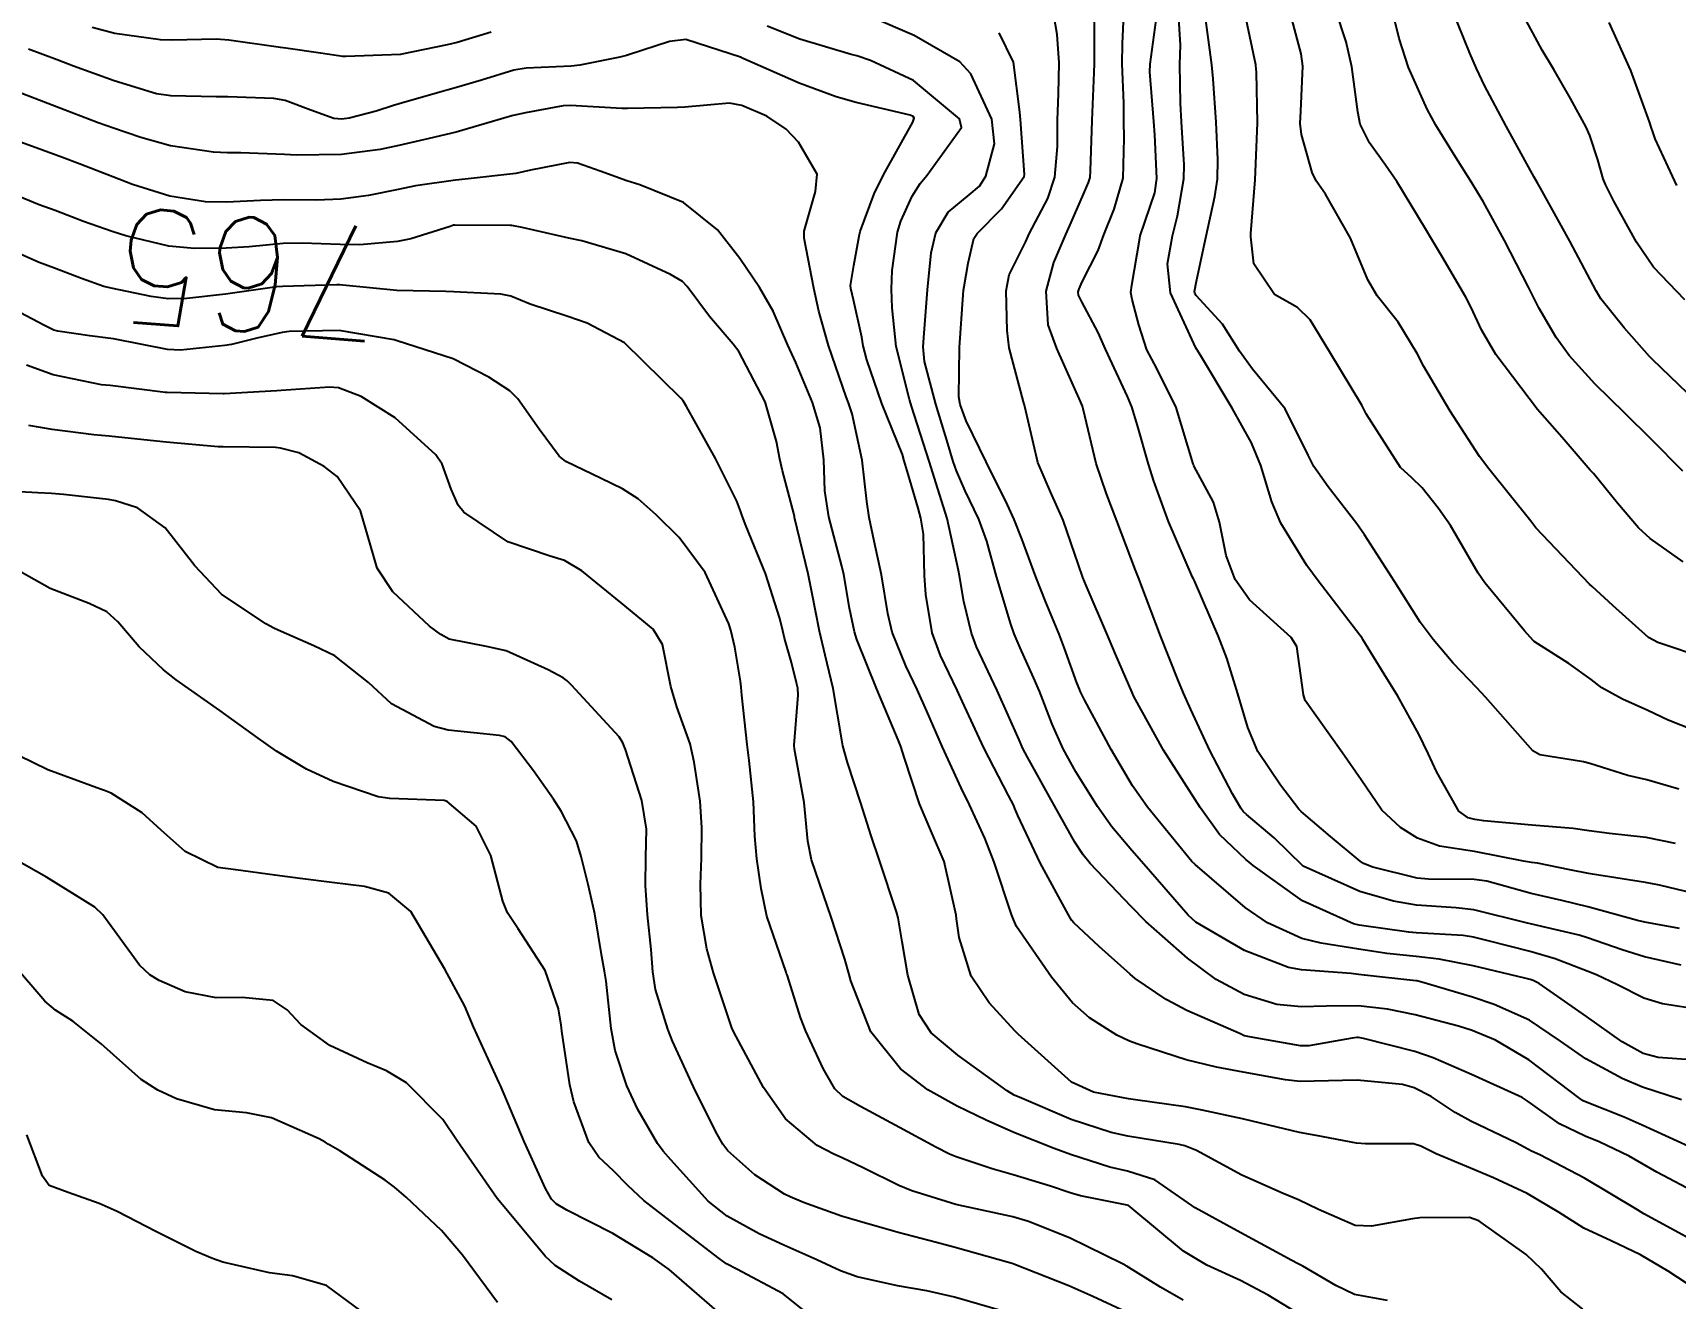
# Model space of a CAD drawing. Header units: metres. Extents: x 318500 to 325275, y 7408834 to 7428799.
# Drawn here: x 322626.4 to 322683.9, y 7422092.5 to 7422136.8 of the extents above; entities that cross this region are included whole.
import ezdxf
from ezdxf.enums import TextEntityAlignment as Align

# ---------------------------------------------------------------- set-up
doc = ezdxf.new("R2010")
doc.units = ezdxf.units.M
doc.header["$MEASUREMENT"] = 0
for name, color, linetype in [('Cotas', 45, 'Continuous'), ('Curvas de Nivel 1m', 11, 'Continuous'), ('Curvas de Nivel 5m', 15, 'Continuous'), ('Vias Primárias', 230, 'Continuous')]:
    doc.layers.add(name, color=color, linetype=linetype)
doc.styles.add('Style-STANDARD', font='STANDARD.shx')

msp = doc.modelspace()

# ---------------------------------------------------------------- linework, layer by layer
at = {"layer": 'Curvas de Nivel 1m', "flags": 128}
for points, elevation in [([(322684.787, 7422102.609), (322683.443, 7422102.811), (322682.793, 7422103.011), (322681.871, 7422103.484), (322681.134, 7422103.825), (322680.805, 7422103.964), (322679.686, 7422104.394), (322678.811, 7422104.651), (322677.339, 7422105.021), (322676.816, 7422105.151), (322676.465, 7422105.203), (322674.817, 7422105.302), (322674.561, 7422105.328), (322672.819, 7422105.566), (322672.617, 7422105.612), (322670.832, 7422106.425), (322669.099, 7422107.656), (322668.963, 7422107.771), (322668.852, 7422107.869), (322667.927, 7422108.74), (322667.252, 7422109.684), (322666.879, 7422110.271), (322665.965, 7422111.699), (322664.928, 7422113.576), (322664.865, 7422113.711), (322664.282, 7422115.058), (322663.998, 7422115.724), (322663.252, 7422117.46), (322663.14, 7422117.738), (322662.987, 7422118.18), (322662.449, 7422119.748), (322662.008, 7422120.744), (322661.564, 7422121.762), (322661.109, 7422123.72), (322661.098, 7422123.769), (322661.062, 7422123.884), (322660.556, 7422125.775), (322660.482, 7422126.39), (322660.451, 7422127.777), (322660.559, 7422128.335), (322661.136, 7422129.501), (322661.22, 7422129.687), (322661.258, 7422129.768), (322661.907, 7422131.01), (322662.16, 7422131.755), (322662.255, 7422132.828), (322662.253, 7422133.754), (322662.291, 7422134.667), (322662.307, 7422135.754), (322662.238, 7422136.752), (322662.067, 7422137.758)], 773), ([(322683.896, 7422108.428), (322682.868, 7422108.642), (322681.58, 7422108.779), (322680.871, 7422108.874), (322680.314, 7422108.951), (322678.865, 7422109.073), (322677.187, 7422109.227), (322676.867, 7422109.269), (322676.638, 7422109.324), (322676.302, 7422109.559), (322675.541, 7422110.92), (322675.237, 7422111.575), (322674.91, 7422112.252), (322674.174, 7422113.591), (322673.69, 7422114.352), (322672.95, 7422115.571), (322672.923, 7422115.61), (322672.843, 7422115.719), (322671.385, 7422117.626), (322670.988, 7422118.164), (322670.071, 7422119.644), (322669.762, 7422120.393), (322669.372, 7422121.655), (322669.042, 7422122.452), (322668.374, 7422123.67), (322667.275, 7422125.499), (322667.151, 7422125.689), (322667.127, 7422125.726), (322667.091, 7422125.78), (322666.209, 7422127.699), (322666.106, 7422128.719), (322666.282, 7422129.699), (322666.449, 7422130.399), (322666.672, 7422131.695), (322666.684, 7422132.186), (322666.597, 7422133.696), (322666.556, 7422134.34), (322666.541, 7422135.697), (322666.554, 7422136.373), (322666.474, 7422137.698)], 777), ([(322684.018, 7422110.329), (322682.892, 7422110.655), (322682.225, 7422110.812), (322680.897, 7422111.227), (322680.68, 7422111.287), (322679.145, 7422111.526), (322678.902, 7422111.668), (322677.246, 7422113.547), (322676.933, 7422113.881), (322676.114, 7422114.735), (322675.404, 7422115.573), (322674.959, 7422116.179), (322674.056, 7422117.594), (322673.004, 7422119.238), (322672.739, 7422119.613), (322671.734, 7422120.912), (322671.232, 7422121.628), (322671.036, 7422122.025), (322670.224, 7422123.643), (322669.081, 7422125.033), (322668.628, 7422125.667), (322668.035, 7422126.611), (322667.109, 7422127.609), (322667.058, 7422127.691), (322667.055, 7422127.746), (322667.116, 7422128.117), (322667.401, 7422129.422), (322667.459, 7422129.685), (322667.766, 7422131.076), (322667.853, 7422131.68), (322667.869, 7422132.372), (322667.805, 7422133.681), (322667.699, 7422135.197), (322667.653, 7422135.684), (322667.412, 7422137.523)], 778), ([(322684.912, 7422112.248), (322683.636, 7422112.747), (322682.924, 7422113.079), (322682.042, 7422113.483), (322681.322, 7422113.882), (322680.937, 7422114.164), (322680.158, 7422114.728), (322678.95, 7422115.494), (322678.91, 7422115.53), (322678.613, 7422115.876), (322677.223, 7422117.548), (322676.985, 7422117.891), (322676.01, 7422119.565), (322675.596, 7422120.151), (322675.023, 7422120.88), (322674.664, 7422121.223), (322674.264, 7422121.591), (322673.058, 7422123.473), (322672.991, 7422123.611), (322672.905, 7422123.769), (322671.784, 7422125.623), (322671.101, 7422126.758), (322670.659, 7422127.19), (322669.847, 7422127.649), (322669.126, 7422128.725), (322669.017, 7422129.662), (322669.021, 7422129.783), (322669.17, 7422131.66), (322669.258, 7422133.659), (322669.216, 7422135.427), (322669.203, 7422135.66), (322669.199, 7422135.681), (322668.78, 7422137.667)], 779), ([(322684.163, 7422118.288), (322683.004, 7422119.103), (322682.6, 7422119.476), (322681.869, 7422120.338), (322681.029, 7422121.378), (322680.97, 7422121.442), (322680.91, 7422121.502), (322679.928, 7422122.636), (322679.141, 7422123.529), (322679.061, 7422123.625), (322677.604, 7422125.545), (322677.099, 7422126.407), (322676.743, 7422127.192), (322676.556, 7422127.558), (322675.711, 7422128.992), (322675.359, 7422129.577), (322675.145, 7422129.942), (322674.136, 7422131.596), (322673.744, 7422132.17), (322673.183, 7422132.956), (322672.855, 7422133.613), (322672.774, 7422134.037), (322672.565, 7422135.617), (322672.357, 7422136.494), (322671.987, 7422137.623)], 781), ([(322684.156, 7422121.459), (322683.047, 7422122.586), (322682.133, 7422123.484), (322681.075, 7422124.514), (322680.176, 7422125.514), (322679.714, 7422126.139), (322679.107, 7422127.185), (322678.929, 7422127.532), (322678.745, 7422127.904), (322677.909, 7422129.542), (322677.16, 7422130.905), (322676.763, 7422131.556), (322676.15, 7422132.535), (322675.507, 7422133.575), (322675.198, 7422134.133), (322674.544, 7422135.59), (322674.222, 7422136.608), (322673.977, 7422137.599)], 782), ([(322684.636, 7422123.885), (322683.088, 7422125.369), (322682.988, 7422125.472), (322682.095, 7422126.48), (322681.285, 7422127.497), (322681.114, 7422127.771), (322680.194, 7422129.514), (322679.168, 7422131.374), (322679.077, 7422131.531), (322678.95, 7422131.754), (322677.961, 7422133.542), (322677.211, 7422134.964), (322676.926, 7422135.554), (322676.69, 7422136.096), (322676.092, 7422137.567)], 783), ([(322684.228, 7422127.459), (322683.127, 7422128.599), (322682.53, 7422129.479), (322681.734, 7422130.919), (322681.443, 7422131.496), (322681.367, 7422131.692), (322681.179, 7422132.364), (322680.9, 7422133.217), (322680.762, 7422133.506), (322680.216, 7422134.503), (322679.639, 7422135.524), (322679.23, 7422136.194), (322678.502, 7422137.537)], 784), ([(322684.111, 7422099.456), (322682.746, 7422099.9), (322682.033, 7422100.198), (322680.761, 7422100.889), (322679.87, 7422101.513), (322678.781, 7422102.238), (322677.54, 7422102.791), (322676.792, 7422103.045), (322675.009, 7422103.577), (322674.838, 7422103.617), (322674.8, 7422103.623), (322673.001, 7422103.815), (322672.794, 7422103.844), (322672.531, 7422103.876), (322670.796, 7422104.001), (322670.344, 7422104.089), (322668.805, 7422104.683), (322667.092, 7422105.677), (322666.824, 7422105.92), (322665.269, 7422107.706), (322664.855, 7422108.179), (322664.152, 7422109.009), (322663.649, 7422109.728), (322662.888, 7422110.936), (322662.448, 7422111.745), (322662.062, 7422112.603), (322661.615, 7422113.76), (322661.415, 7422114.243), (322660.945, 7422115.273), (322660.731, 7422115.772), (322660.621, 7422116.107), (322660.119, 7422117.779), (322659.771, 7422119.01), (322659.492, 7422119.785), (322659.02, 7422120.771), (322658.71, 7422121.478), (322658.602, 7422121.796), (322658.404, 7422122.435), (322657.984, 7422123.806), (322657.597, 7422125.298), (322657.547, 7422125.813), (322657.579, 7422126.297), (322657.698, 7422127.811), (322657.831, 7422129.108), (322657.992, 7422129.807), (322658.424, 7422130.528), (322659.16, 7422131.131), (322659.515, 7422131.436), (322659.735, 7422131.784), (322660.043, 7422132.92), (322659.946, 7422133.782), (322659.214, 7422135.368), (322658.826, 7422135.796), (322657.233, 7422136.71), (322655.736, 7422137.349)], 771), ([(322684.1, 7422104.164), (322682.81, 7422104.457), (322682.032, 7422104.702), (322680.816, 7422105.131), (322680.527, 7422105.214), (322679.216, 7422105.524), (322678.821, 7422105.618), (322678.709, 7422105.644), (322676.828, 7422106.108), (322676.214, 7422106.174), (322674.83, 7422106.273), (322674.017, 7422106.408), (322672.837, 7422106.748), (322670.85, 7422107.63), (322669.84, 7422108.625), (322668.868, 7422109.44), (322668.754, 7422109.547), (322668.67, 7422109.663), (322668.383, 7422110.162), (322667.587, 7422111.68), (322666.922, 7422113.124), (322666.666, 7422113.693), (322666.461, 7422114.168), (322665.861, 7422115.701), (322665.171, 7422117.514), (322665.095, 7422117.709), (322664.984, 7422117.998), (322664.328, 7422119.72), (322663.965, 7422120.671), (322663.607, 7422121.731), (322663.153, 7422123.644), (322663.126, 7422123.739), (322663.062, 7422123.901), (322662.226, 7422125.753), (322661.926, 7422126.586), (322661.856, 7422127.759), (322662.118, 7422128.762), (322662.538, 7422129.749), (322662.728, 7422130.165), (322663.161, 7422131.16), (322663.34, 7422131.564), (322663.389, 7422131.737), (322663.407, 7422131.971), (322663.463, 7422133.736), (322663.537, 7422135.413), (322663.541, 7422135.735), (322663.546, 7422137.435)], 774), ([(322684.837, 7422106.608), (322683.337, 7422106.971), (322682.844, 7422107.061), (322680.992, 7422107.354), (322680.848, 7422107.379), (322680.201, 7422107.51), (322679.063, 7422107.737), (322678.852, 7422107.764), (322678.576, 7422107.81), (322676.856, 7422108.142), (322675.63, 7422108.34), (322674.86, 7422108.609), (322674.26, 7422108.986), (322673.616, 7422109.599), (322672.886, 7422110.655), (322672.219, 7422111.617), (322670.927, 7422113.438), (322670.866, 7422113.631), (322670.632, 7422115.32), (322670.44, 7422115.638), (322668.97, 7422116.961), (322668.472, 7422117.668), (322668.156, 7422118.509), (322667.929, 7422119.676), (322667.714, 7422120.376), (322667.03, 7422121.652), (322667.015, 7422121.69), (322667.006, 7422121.714), (322666.411, 7422123.696), (322665.731, 7422125.053), (322665.385, 7422125.707), (322665.099, 7422126.583), (322664.861, 7422127.467), (322664.822, 7422127.714), (322664.851, 7422127.977), (322665.139, 7422129.617), (322665.149, 7422129.7), (322665.66, 7422131.208), (322665.73, 7422131.704), (322665.659, 7422133.232), (322665.622, 7422133.706), (322665.485, 7422135.439), (322665.492, 7422135.707), (322665.701, 7422137.248)], 776), ([(322684.7, 7422096.149), (322683.248, 7422096.928), (322682.716, 7422097.23), (322682.269, 7422097.477), (322681.221, 7422097.988), (322680.727, 7422098.185), (322679.83, 7422098.613), (322678.739, 7422099.394), (322678.526, 7422099.532), (322676.752, 7422100.345), (322675.409, 7422100.922), (322674.764, 7422101.152), (322672.963, 7422101.607), (322672.799, 7422101.638), (322672.77, 7422101.642), (322672.74, 7422101.64), (322672.572, 7422101.612), (322671.049, 7422101.344), (322670.766, 7422101.347), (322668.98, 7422101.657), (322668.804, 7422101.693), (322668.77, 7422101.703), (322668.683, 7422101.749), (322666.779, 7422102.581), (322666.061, 7422102.969), (322664.968, 7422103.707), (322664.792, 7422103.85), (322663.709, 7422104.824), (322662.819, 7422105.647), (322662.746, 7422105.741), (322662.638, 7422105.927), (322661.647, 7422107.752), (322660.866, 7422109.405), (322660.761, 7422109.654), (322660.716, 7422109.762), (322660.533, 7422110.107), (322659.672, 7422111.778), (322658.924, 7422113.391), (322658.738, 7422113.793), (322658.152, 7422115.012), (322657.862, 7422115.806), (322657.634, 7422117.146), (322657.59, 7422117.811), (322657.56, 7422119.253), (322657.469, 7422119.813), (322657.37, 7422120.171), (322657.025, 7422121.36), (322656.911, 7422121.704), (322656.881, 7422121.822), (322656.816, 7422122.041), (322656.094, 7422123.834), (322655.571, 7422125.355), (322655.449, 7422125.845), (322655.394, 7422126.147), (322655.106, 7422127.454), (322655.009, 7422127.851), (322655.001, 7422127.962), (322655.122, 7422128.659), (322655.3, 7422129.686), (322655.339, 7422129.847), (322655.835, 7422131.165), (322656.152, 7422131.835), (322657.189, 7422133.679), (322657.235, 7422133.819), (322657.191, 7422133.882), (322657.094, 7422133.919), (322655.198, 7422134.365), (322654.494, 7422134.564), (322653.208, 7422135.045), (322651.259, 7422135.899), (322651.22, 7422135.918), (322651.181, 7422135.94), (322649.23, 7422136.569), (322648.657, 7422136.507), (322647.221, 7422136.03), (322647.159, 7422136.013), (322646.925, 7422135.954), (322645.521, 7422135.67), (322645.215, 7422135.643), (322643.643, 7422135.574), (322643.212, 7422135.499), (322642.081, 7422135.147), (322641.203, 7422134.89), (322640.536, 7422134.704), (322639.194, 7422134.317), (322638.996, 7422134.259), (322638.387, 7422134.068), (322637.444, 7422133.82), (322637.187, 7422133.782), (322636.908, 7422133.805), (322636.095, 7422134.096), (322635.195, 7422134.433), (322634.803, 7422134.509), (322633.196, 7422134.561), (322632.778, 7422134.563), (322631.197, 7422134.597), (322630.69, 7422134.675), (322629.204, 7422135.128), (322627.781, 7422135.642), (322627.215, 7422135.86), (322626.213, 7422136.23)], 769), ([(322684.761, 7422100.834), (322683.289, 7422100.938), (322682.764, 7422101.081), (322682.031, 7422101.481), (322680.783, 7422102.368), (322679.125, 7422103.525), (322678.908, 7422103.635), (322678.801, 7422103.666), (322678.62, 7422103.713), (322676.806, 7422104.148), (322675.623, 7422104.382), (322674.809, 7422104.473), (322673.785, 7422104.575), (322672.807, 7422104.724), (322671.49, 7422104.943), (322670.812, 7422105.103), (322669.609, 7422105.648), (322668.828, 7422106.193), (322667.072, 7422107.687), (322666.96, 7422107.797), (322666.852, 7422107.93), (322665.408, 7422109.705), (322664.881, 7422110.442), (322664.127, 7422111.722), (322663.202, 7422113.46), (322663.06, 7422113.738), (322663.019, 7422113.827), (322662.933, 7422114.056), (322662.489, 7422115.29), (322662.308, 7422115.75), (322661.845, 7422116.878), (322661.495, 7422117.762), (322661, 7422119.089), (322660.733, 7422119.773), (322660.504, 7422120.286), (322659.75, 7422121.783), (322659.051, 7422123.22), (322658.838, 7422123.793), (322658.789, 7422124.069), (322658.815, 7422125.794), (322658.946, 7422127.63), (322658.959, 7422127.792), (322658.976, 7422127.928), (322659.124, 7422128.737), (322659.317, 7422129.608), (322659.437, 7422129.787), (322660.29, 7422130.641), (322661.083, 7422131.771), (322661.099, 7422131.842), (322660.955, 7422133.772), (322660.934, 7422134.032), (322660.708, 7422135.775), (322660.205, 7422136.81)], 772), ([(322684.675, 7422094.441), (322682.789, 7422095.469), (322682.691, 7422095.526), (322682.562, 7422095.601), (322680.708, 7422096.712), (322679.139, 7422097.524), (322678.854, 7422097.661), (322678.722, 7422097.729), (322678.311, 7422097.947), (322676.732, 7422098.703), (322676.184, 7422099.007), (322675.343, 7422099.571), (322674.745, 7422099.88), (322674.34, 7422099.992), (322672.748, 7422100.145), (322672.228, 7422100.135), (322670.747, 7422100.102), (322670.235, 7422100.15), (322668.751, 7422100.421), (322667.819, 7422100.604), (322666.758, 7422100.858), (322665.07, 7422101.401), (322664.767, 7422101.509), (322664.332, 7422101.717), (322663.372, 7422102.327), (322662.781, 7422102.853), (322662.045, 7422103.747), (322660.817, 7422105.528), (322660.705, 7422105.762), (322660.639, 7422105.946), (322660.028, 7422107.772), (322659.7, 7422108.619), (322659.163, 7422109.786), (322658.879, 7422110.374), (322658.227, 7422111.8), (322657.67, 7422113.057), (322657.336, 7422113.814), (322657.205, 7422114.088), (322656.938, 7422114.649), (322656.458, 7422115.825), (322656.303, 7422116.484), (322656.082, 7422117.829), (322655.827, 7422119.008), (322655.649, 7422119.84), (322655.568, 7422120.394), (322655.405, 7422121.844), (322655.054, 7422123.465), (322654.926, 7422123.851), (322654.853, 7422124.062), (322654.224, 7422125.859), (322653.896, 7422127.068), (322653.717, 7422127.864), (322653.383, 7422129.621), (322653.382, 7422129.868), (322653.771, 7422131.254), (322653.834, 7422131.863), (322653.181, 7422132.981), (322652.742, 7422133.433), (322652.066, 7422133.887), (322651.195, 7422134.258), (322650.758, 7422134.345), (322649.194, 7422134.209), (322648.938, 7422134.188), (322647.193, 7422134.152), (322646.99, 7422134.156), (322645.194, 7422134.257), (322644.933, 7422134.245), (322643.612, 7422134.004), (322643.189, 7422133.912), (322643.053, 7422133.876), (322641.183, 7422133.33), (322640.246, 7422133.109), (322639.178, 7422132.862), (322638.523, 7422132.72), (322637.175, 7422132.541), (322635.592, 7422132.522), (322635.174, 7422132.55), (322633.644, 7422132.602), (322633.175, 7422132.603), (322632.692, 7422132.628), (322631.177, 7422132.846), (322630.147, 7422133.143), (322629.183, 7422133.469), (322628.645, 7422133.659), (322627.19, 7422134.22), (322625.201, 7422134.97)], 768), ([(322684.653, 7422092.797), (322683.637, 7422093.46), (322682.668, 7422094.026), (322681.644, 7422094.517), (322680.682, 7422094.963), (322679.819, 7422095.513), (322678.7, 7422096.179), (322677.526, 7422096.723), (322676.713, 7422097.066), (322675.515, 7422097.568), (322674.978, 7422097.832), (322674.723, 7422097.912), (322673.041, 7422097.914), (322672.723, 7422097.943), (322671.312, 7422098.21), (322670.727, 7422098.308), (322669.652, 7422098.569), (322668.731, 7422098.788), (322667.315, 7422099.094), (322666.733, 7422099.212), (322664.988, 7422099.455), (322664.737, 7422099.487), (322663.508, 7422099.728), (322662.745, 7422100.071), (322660.872, 7422101.759), (322660.771, 7422101.861), (322659.857, 7422102.85), (322659.225, 7422103.783), (322658.81, 7422105.135), (322658.714, 7422105.792), (322658.697, 7422105.916), (322658.283, 7422107.799), (322657.851, 7422108.796), (322657.421, 7422109.812), (322656.894, 7422111.412), (322656.762, 7422111.821), (322656.668, 7422112.058), (322655.917, 7422113.83), (322655.217, 7422115.567), (322655.136, 7422115.838), (322654.962, 7422116.67), (322654.761, 7422117.843), (322654.691, 7422118.138), (322654.238, 7422119.858), (322654.106, 7422120.773), (322654.069, 7422121.86), (322653.935, 7422122.973), (322653.67, 7422123.864), (322653.081, 7422125.264), (322652.811, 7422125.874), (322652.286, 7422127.067), (322651.809, 7422127.89), (322651.125, 7422128.901), (322650.345, 7422129.912), (322649.154, 7422130.871), (322647.625, 7422131.484), (322647.165, 7422131.62), (322646.227, 7422131.964), (322645.44, 7422132.243), (322645.173, 7422132.261), (322643.789, 7422131.994), (322643.281, 7422131.886), (322643.168, 7422131.873), (322641.509, 7422131.68), (322641.164, 7422131.643), (322639.763, 7422131.449), (322639.159, 7422131.325), (322638.115, 7422131.111), (322637.154, 7422130.98), (322636.297, 7422130.949), (322635.153, 7422130.958), (322634.336, 7422130.938), (322633.151, 7422130.877), (322632.41, 7422130.888), (322631.154, 7422131.085), (322629.846, 7422131.493), (322629.164, 7422131.762), (322628.017, 7422132.207), (322627.398, 7422132.442), (322627.173, 7422132.523), (322626.704, 7422132.695), (322625.18, 7422133.242)], 767), ([(322680.646, 7422092.127), (322679.876, 7422092.732), (322679.204, 7422093.522), (322678.668, 7422094.041), (322677.008, 7422095.224), (322676.687, 7422095.339), (322674.939, 7422095.324), (322674.686, 7422095.293), (322673.246, 7422095.03), (322672.682, 7422095.055), (322671.391, 7422095.619), (322670.695, 7422095.958), (322670.159, 7422096.177), (322668.707, 7422096.823), (322667.116, 7422097.676), (322666.712, 7422097.842), (322666.508, 7422097.888), (322664.717, 7422098.183), (322664.128, 7422098.309), (322662.725, 7422098.768), (322660.985, 7422099.508), (322660.738, 7422099.622), (322660.486, 7422099.764), (322658.758, 7422101.015), (322657.826, 7422101.804), (322657.404, 7422102.438), (322657.013, 7422103.817), (322656.807, 7422104.982), (322656.664, 7422105.822), (322656.607, 7422106.039), (322656.013, 7422107.828), (322655.719, 7422108.692), (322655.365, 7422109.835), (322654.891, 7422111.268), (322654.728, 7422111.843), (322654.695, 7422112.051), (322654.398, 7422113.848), (322654.11, 7422115.021), (322653.916, 7422115.856), (322653.658, 7422117.171), (322653.515, 7422117.862), (322653.04, 7422119.839), (322653.034, 7422119.87), (322653.011, 7422119.978), (322652.623, 7422121.473), (322652.526, 7422121.878), (322652.413, 7422122.505), (322652.017, 7422123.886), (322651.086, 7422125.652), (322650.896, 7422125.902), (322650.066, 7422126.876), (322649.278, 7422127.927), (322649.113, 7422128.101), (322648.701, 7422128.349), (322647.127, 7422129.068), (322645.587, 7422129.519), (322645.135, 7422129.615), (322643.502, 7422129.996), (322643.141, 7422130.063), (322643.075, 7422130.067), (322641.141, 7422130.074), (322641.1, 7422130.071), (322640.974, 7422130.032), (322639.596, 7422129.591), (322639.132, 7422129.501), (322637.817, 7422129.386), (322637.13, 7422129.393), (322635.789, 7422129.441), (322635.13, 7422129.426), (322633.937, 7422129.319), (322633.127, 7422129.269), (322632.024, 7422129.254), (322631.128, 7422129.334), (322629.615, 7422129.701), (322629.135, 7422129.855), (322628.14, 7422130.205), (322627.145, 7422130.581), (322626.587, 7422130.787), (322625.157, 7422131.371)], 766), ([(322670.644, 7422092.004), (322669.625, 7422092.621), (322668.655, 7422093.133), (322667.48, 7422093.672), (322666.667, 7422094.156), (322664.797, 7422095.708), (322664.736, 7422095.755), (322664.691, 7422095.769), (322663.057, 7422096.098), (322662.695, 7422096.2), (322662.009, 7422096.435), (322660.701, 7422096.828), (322659.967, 7422097.036), (322658.707, 7422097.459), (322658.471, 7422097.557), (322657.988, 7422097.801), (322656.72, 7422098.484), (322655.349, 7422099.216), (322654.736, 7422099.572), (322654.457, 7422099.844), (322654.047, 7422100.554), (322653.435, 7422101.86), (322653.253, 7422102.341), (322652.789, 7422103.799), (322652.77, 7422103.851), (322652.763, 7422103.87), (322652.744, 7422103.918), (322652.066, 7422105.881), (322651.868, 7422106.851), (322651.717, 7422107.887), (322651.655, 7422108.685), (322651.605, 7422109.889), (322651.452, 7422111.331), (322651.377, 7422111.893), (322651.197, 7422113.625), (322651.176, 7422113.896), (322651.145, 7422114.11), (322650.944, 7422115.301), (322650.813, 7422115.901), (322650.743, 7422116.112), (322649.911, 7422117.911), (322648.998, 7422119.137), (322648.196, 7422119.932), (322647.563, 7422120.489), (322647.019, 7422120.839), (322646.265, 7422121.204), (322645.028, 7422121.796), (322644.792, 7422121.982), (322644.098, 7422122.935), (322643.351, 7422123.997), (322643.064, 7422124.277), (322642.329, 7422124.754), (322641.081, 7422125.397), (322639.121, 7422126.028), (322639.09, 7422126.036), (322639.022, 7422126.061), (322637.093, 7422126.386), (322635.342, 7422126.355), (322635.092, 7422126.316), (322634.209, 7422126.123), (322633.323, 7422125.9), (322633.086, 7422125.86), (322631.536, 7422125.703), (322631.083, 7422125.725), (322629.184, 7422126.093), (322629.089, 7422126.109), (322628.352, 7422126.201), (322627.233, 7422126.36), (322627.092, 7422126.4), (322626.749, 7422126.568), (322625.102, 7422127.432)], 764), ([(322666.648, 7422092.447), (322665.855, 7422092.895), (322664.659, 7422093.638), (322664.616, 7422093.668), (322664.525, 7422093.712), (322662.673, 7422094.629), (322661.24, 7422095.196), (322660.684, 7422095.357), (322658.69, 7422095.79), (322657.147, 7422096.266), (322656.696, 7422096.453), (322655.473, 7422097.062), (322654.706, 7422097.424), (322654.416, 7422097.554), (322653.834, 7422097.853), (322652.724, 7422098.791), (322651.951, 7422099.882), (322650.996, 7422101.667), (322650.884, 7422101.898), (322650.848, 7422101.976), (322650.773, 7422102.181), (322650.197, 7422103.906), (322649.968, 7422104.743), (322649.765, 7422105.911), (322649.743, 7422107.004), (322649.777, 7422107.911), (322649.789, 7422108.983), (322649.735, 7422109.911), (322649.53, 7422111.274), (322649.381, 7422111.915), (322648.919, 7422113.214), (322648.703, 7422113.923), (322648.412, 7422115.395), (322648.083, 7422115.933), (322646.963, 7422116.847), (322645.588, 7422117.971), (322644.985, 7422118.33), (322644.485, 7422118.487), (322642.995, 7422118.989), (322641.458, 7422120.023), (322641.258, 7422120.272), (322641.018, 7422120.834), (322640.699, 7422121.707), (322640.479, 7422122.038), (322639.049, 7422123.33), (322637.859, 7422124.072), (322637.064, 7422124.375), (322636.747, 7422124.403), (322635.063, 7422124.284), (322634.902, 7422124.272), (322633.06, 7422124.173), (322633.03, 7422124.17), (322631.061, 7422124.212), (322631.011, 7422124.211), (322629.064, 7422124.455), (322628.77, 7422124.488), (322627.069, 7422124.833), (322626.136, 7422125.167)], 763), ([(322664.643, 7422092.037), (322663.487, 7422092.566), (322662.652, 7422092.948), (322660.717, 7422093.701), (322660.659, 7422093.723), (322660.532, 7422093.762), (322658.667, 7422094.288), (322658.009, 7422094.461), (322656.675, 7422094.813), (322655.322, 7422095.192), (322654.683, 7422095.381), (322653.356, 7422095.86), (322652.887, 7422096.062), (322652.693, 7422096.157), (322651.645, 7422096.831), (322650.708, 7422097.668), (322650.53, 7422097.902), (322650.285, 7422098.336), (322649.504, 7422099.912), (322648.764, 7422101.514), (322648.597, 7422101.923), (322648.169, 7422103.315), (322648.076, 7422103.931), (322648.017, 7422104.717), (322647.892, 7422105.934), (322647.819, 7422106.952), (322647.836, 7422107.935), (322647.85, 7422108.925), (322647.695, 7422109.938), (322647.123, 7422111.72), (322647.03, 7422111.948), (322646.903, 7422112.157), (322645.23, 7422113.976), (322645.078, 7422114.125), (322644.932, 7422114.225), (322644.409, 7422114.512), (322642.942, 7422115.168), (322642.253, 7422115.321), (322640.945, 7422115.575), (322640.651, 7422115.739), (322640.26, 7422116.04), (322638.968, 7422117.234), (322638.42, 7422118.066), (322638.189, 7422118.871), (322637.837, 7422120.072), (322637.022, 7422121.276), (322636.568, 7422121.629), (322635.674, 7422122.1), (322635.032, 7422122.271), (322634.859, 7422122.286), (322633.033, 7422122.308), (322632.856, 7422122.318), (322631.035, 7422122.479), (322630.689, 7422122.512), (322629.037, 7422122.684), (322628.499, 7422122.737), (322627.04, 7422122.917), (322626.215, 7422123.056)], 762), ([(322660.338, 7422092.061), (322658.641, 7422092.545), (322657.679, 7422092.769), (322656.647, 7422092.945), (322655.228, 7422093.257), (322654.654, 7422093.466), (322653.816, 7422093.853), (322652.667, 7422094.362), (322651.796, 7422094.76), (322650.682, 7422095.38), (322650.019, 7422095.907), (322648.704, 7422097.355), (322648.44, 7422097.656), (322648.238, 7422097.927), (322647.552, 7422099.113), (322647.164, 7422099.944), (322646.759, 7422101.186), (322646.617, 7422101.952), (322646.437, 7422103.606), (322646.38, 7422103.956), (322646.288, 7422104.468), (322646.049, 7422105.962), (322645.806, 7422106.995), (322645.57, 7422107.969), (322645.404, 7422108.521), (322644.866, 7422109.554), (322644.598, 7422109.983), (322643.902, 7422110.972), (322643.119, 7422111.998), (322642.902, 7422112.158), (322642.702, 7422112.204), (322640.906, 7422112.399), (322640.416, 7422112.528), (322638.919, 7422113.319), (322638.119, 7422114.068), (322636.939, 7422114.992), (322636.205, 7422115.353), (322634.948, 7422115.901), (322634.807, 7422115.971), (322634.518, 7422116.116), (322632.965, 7422117.154), (322632.04, 7422118.149), (322631, 7422119.481), (322630.032, 7422120.175), (322629.252, 7422120.426), (322629.013, 7422120.47), (322627.44, 7422120.639), (322627.015, 7422120.678), (322626.538, 7422120.702), (322625.015, 7422120.781)], 761), ([(322650.501, 7422091.901), (322648.654, 7422093.51), (322648.081, 7422093.929), (322646.672, 7422094.772), (322645.067, 7422095.591), (322644.687, 7422095.809), (322644.527, 7422095.982), (322644.321, 7422096.356), (322643.571, 7422097.991), (322642.739, 7422099.954), (322642.716, 7422100), (322642.689, 7422100.053), (322641.798, 7422102.015), (322641.487, 7422102.729), (322640.79, 7422104.03), (322639.602, 7422106.048), (322638.829, 7422106.685), (322637.977, 7422106.924), (322636.835, 7422107.068), (322635.729, 7422107.204), (322634.838, 7422107.321), (322633.471, 7422107.501), (322632.842, 7422107.585), (322631.697, 7422108.152), (322630.857, 7422108.89), (322630.193, 7422109.5), (322629.108, 7422110.186), (322628.871, 7422110.287), (322628.73, 7422110.335), (322626.882, 7422111.012), (322625.385, 7422111.743)], 759), ([(322646.637, 7422092.45), (322645.51, 7422093.104), (322644.655, 7422093.651), (322644.303, 7422093.984), (322642.689, 7422095.919), (322642.626, 7422096.001), (322641.83, 7422097.141), (322641.227, 7422098.022), (322640.721, 7422098.762), (322639.448, 7422100.049), (322638.746, 7422100.465), (322638.07, 7422100.748), (322636.759, 7422101.351), (322635.747, 7422102.095), (322635.274, 7422102.601), (322634.778, 7422102.931), (322633.69, 7422103.037), (322632.779, 7422103.027), (322631.692, 7422103.24), (322630.785, 7422103.63), (322630.456, 7422103.835), (322630.098, 7422104.17), (322628.816, 7422105.929), (322628.537, 7422106.194), (322626.835, 7422107.247), (322625.081, 7422108.238)], 758), ([(322642.635, 7422092.361), (322641.411, 7422094.019), (322640.673, 7422094.88), (322639.442, 7422096.049), (322639.032, 7422096.394), (322638.696, 7422096.643), (322637.114, 7422097.668), (322636.708, 7422097.903), (322636.596, 7422097.969), (322636.394, 7422098.085), (322634.721, 7422098.825), (322633.843, 7422099.004), (322632.724, 7422099.103), (322631.389, 7422099.495), (322630.734, 7422099.791), (322630.151, 7422100.169), (322628.758, 7422101.42), (322627.765, 7422102.205), (322627.152, 7422102.592), (322626.777, 7422102.906), (322625.652, 7422104.231)], 757), ([(322637.848, 7422092.068), (322636.643, 7422092.957), (322635.456, 7422093.29), (322634.649, 7422093.395), (322633.015, 7422093.774), (322632.656, 7422093.895), (322632.066, 7422094.146), (322630.67, 7422094.849), (322629.315, 7422095.546), (322628.685, 7422095.829), (322627.593, 7422096.206), (322626.935, 7422096.459), (322626.696, 7422096.786), (322626.155, 7422098.226)], 756)]:
    msp.add_lwpolyline(points, dxfattribs=dict(at, elevation=elevation))
at = {"layer": 'Curvas de Nivel 5m', "flags": 128}
for points, elevation in [([(322684.038, 7422105.458), (322682.823, 7422105.673), (322682.56, 7422105.738), (322680.831, 7422106.215), (322679.915, 7422106.433), (322678.837, 7422106.681), (322677.285, 7422107.104), (322676.844, 7422107.17), (322675.24, 7422107.178), (322674.845, 7422107.22), (322673.29, 7422107.603), (322672.973, 7422107.73), (322672.852, 7422107.814), (322671.808, 7422108.673), (322670.868, 7422109.473), (322670.784, 7422109.546), (322670.702, 7422109.633), (322670.058, 7422110.467), (322669.273, 7422111.654), (322668.912, 7422112.489), (322668.565, 7422113.665), (322668.181, 7422114.91), (322667.889, 7422115.676), (322667.046, 7422117.622), (322667.013, 7422117.69), (322666.981, 7422117.756), (322666.137, 7422119.699), (322665.619, 7422121.109), (322665.433, 7422121.706), (322665.05, 7422123.062), (322664.855, 7422123.713), (322664.7, 7422124.081), (322663.934, 7422125.727), (322663.674, 7422126.31), (322663.106, 7422127.384), (322662.988, 7422127.621), (322662.974, 7422127.742), (322663.004, 7422127.849), (322663.115, 7422128.086), (322663.672, 7422129.192), (322663.879, 7422129.729), (322664.239, 7422130.638), (322664.549, 7422131.719), (322664.582, 7422133.117), (322664.576, 7422133.719), (322664.577, 7422134.341), (322664.51, 7422135.721), (322664.531, 7422136.42), (322664.59, 7422137.72)], 775), ([(322684.945, 7422114.905), (322683.274, 7422115.467), (322682.953, 7422115.638), (322681.702, 7422116.756), (322680.979, 7422117.419), (322680.89, 7422117.501), (322679.009, 7422119.483), (322678.973, 7422119.53), (322678.83, 7422119.714), (322677.354, 7422121.547), (322677.036, 7422121.975), (322676.005, 7422123.566), (322675.083, 7422125.123), (322674.844, 7422125.584), (322674.187, 7422126.68), (322673.453, 7422127.605), (322673.118, 7422128.161), (322672.519, 7422129.616), (322671.635, 7422131.153), (322671.31, 7422131.629), (322671.173, 7422131.917), (322670.792, 7422133.242), (322670.755, 7422133.637), (322670.768, 7422134.065), (322670.84, 7422135.636), (322670.791, 7422136.072), (322670.369, 7422137.643)], 780), ([(322642.42, 7422136.83), (322641.227, 7422136.472), (322640.875, 7422136.386), (322639.283, 7422136.059), (322639.234, 7422136.046), (322637.318, 7422135.979), (322637.218, 7422135.978), (322636.434, 7422136.092), (322635.222, 7422136.273), (322635.037, 7422136.298), (322633.226, 7422136.549), (322632.792, 7422136.579), (322631.226, 7422136.548), (322630.829, 7422136.563), (322629.229, 7422136.783), (322628.443, 7422136.991)], 770), ([(322684.361, 7422097.816), (322682.731, 7422098.573), (322682.103, 7422098.849), (322680.739, 7422099.379), (322680.657, 7422099.419), (322680.542, 7422099.503), (322678.76, 7422100.857), (322677.589, 7422101.542), (322676.775, 7422101.884), (322676.3, 7422102.034), (322674.783, 7422102.426), (322673.814, 7422102.623), (322672.781, 7422102.741), (322671.663, 7422102.739), (322670.781, 7422102.71), (322669.936, 7422102.797), (322668.785, 7422103.145), (322667.803, 7422103.67), (322666.801, 7422104.417), (322665.35, 7422105.702), (322664.828, 7422106.221), (322663.394, 7422107.732), (322663.144, 7422108.026), (322662.857, 7422108.471), (322662.146, 7422109.747), (322661.199, 7422111.453), (322661.037, 7422111.759), (322660.904, 7422112.053), (322660.143, 7422113.778), (322659.418, 7422115.312), (322659.235, 7422115.787), (322658.967, 7422116.895), (322658.819, 7422117.792), (322658.788, 7422117.988), (322658.383, 7422119.799), (322658.059, 7422120.843), (322657.75, 7422121.809), (322657.136, 7422123.742), (322657.113, 7422123.819), (322657.062, 7422123.976), (322656.594, 7422125.827), (322656.456, 7422127.182), (322656.436, 7422127.83), (322656.462, 7422128.488), (322656.645, 7422129.827), (322656.758, 7422130.213), (322657.159, 7422131.094), (322657.446, 7422131.536), (322657.671, 7422131.812), (322658.887, 7422133.495), (322658.82, 7422133.796), (322657.21, 7422135.142), (322655.699, 7422135.843), (322655.222, 7422135.995), (322655.024, 7422136.051), (322653.231, 7422136.58), (322652.086, 7422137.039)], 770), ([(322683.942, 7422131.462), (322683.186, 7422133.101), (322683.09, 7422133.373), (322683.056, 7422133.472), (322682.981, 7422133.685), (322682.328, 7422135.483), (322681.569, 7422137.171)], 785), ([(322673.807, 7422092.429), (322672.65, 7422092.642), (322672.002, 7422092.958), (322670.845, 7422093.627), (322670.662, 7422093.73), (322670.463, 7422093.834), (322668.677, 7422094.797), (322667.067, 7422095.676), (322666.693, 7422095.946), (322665.657, 7422096.653), (322664.702, 7422096.959), (322664.084, 7422097.099), (322662.708, 7422097.542), (322662.137, 7422097.746), (322660.718, 7422098.31), (322659.756, 7422098.743), (322658.732, 7422099.232), (322657.705, 7422099.806), (322656.751, 7422100.541), (322655.718, 7422101.831), (322655.008, 7422103.618), (322654.951, 7422103.838), (322654.798, 7422104.377), (322654.328, 7422105.847), (322654.057, 7422106.626), (322653.634, 7422107.858), (322653.51, 7422108.514), (322653.378, 7422109.862), (322653.041, 7422111.725), (322653.032, 7422111.868), (322653.173, 7422113.62), (322653.154, 7422113.867), (322653.113, 7422114.048), (322652.939, 7422114.76), (322652.688, 7422115.615), (322652.627, 7422115.875), (322652.529, 7422116.304), (322652.025, 7422117.884), (322651.337, 7422119.563), (322651.201, 7422119.897), (322651.156, 7422120.043), (322651.015, 7422120.416), (322650.268, 7422121.908), (322649.254, 7422123.721), (322649.141, 7422123.919), (322649.062, 7422124.022), (322647.09, 7422125.95), (322645.774, 7422126.647), (322645.099, 7422126.88), (322643.786, 7422127.311), (322643.106, 7422127.584), (322642.758, 7422127.656), (322641.107, 7422127.745), (322640.822, 7422127.749), (322639.107, 7422127.785), (322637.218, 7422127.97), (322637.109, 7422127.982), (322637.012, 7422127.985), (322635.108, 7422127.928), (322634.905, 7422127.91), (322633.105, 7422127.655), (322631.749, 7422127.508), (322631.103, 7422127.494), (322630.51, 7422127.575), (322629.107, 7422127.864), (322628.843, 7422127.93), (322628.064, 7422128.206), (322627.115, 7422128.565), (322626.579, 7422128.764), (322625.127, 7422129.407)], 765), ([(322653.641, 7422091.855), (322652.642, 7422092.669), (322651.017, 7422093.532), (322650.657, 7422093.717), (322650.395, 7422093.903), (322648.68, 7422095.223), (322647.758, 7422095.934), (322647.205, 7422096.453), (322646.7, 7422096.964), (322646.189, 7422097.442), (322645.834, 7422097.963), (322645.315, 7422099.388), (322645.165, 7422099.974), (322644.891, 7422101.856), (322644.875, 7422101.978), (322644.862, 7422102.07), (322644.777, 7422102.644), (322644.309, 7422103.985), (322643.364, 7422105.442), (322642.988, 7422105.998), (322642.826, 7422106.41), (322642.398, 7422108.007), (322641.883, 7422109.037), (322640.869, 7422109.896), (322640.766, 7422109.928), (322638.869, 7422109.999), (322638.458, 7422110.064), (322636.878, 7422110.603), (322635.944, 7422111.035), (322634.893, 7422111.66), (322634.25, 7422112.12), (322632.914, 7422113.081), (322631.376, 7422114.156), (322630.933, 7422114.502), (322630.081, 7422115.313), (322629.343, 7422116.184), (322628.955, 7422116.541), (322628.329, 7422116.83), (322626.967, 7422117.358), (322625.397, 7422118.236)], 760)]:
    msp.add_lwpolyline(points, dxfattribs=dict(at, elevation=elevation))
at = {"layer": 'Vias Primárias'}
for points in [[(323715.644, 7420145.548, 0), (323709.04, 7420132.939)], [(323831.088, 7420001.787, 0), (323833.844, 7420008.443, 0.220888)]]:
    msp.add_lwpolyline(points, format="xyb", dxfattribs=at)

# ---------------------------------------------------------------- texts
at = {"layer": 'Cotas', "style": 'Style-STANDARD'}
msp.add_text('765', height=4, rotation=175.34785, dxfattribs=at).set_placement((322633.937, 7422128.347, 765), align=Align.MIDDLE_CENTER)

doc.saveas('drawing.dxf')
